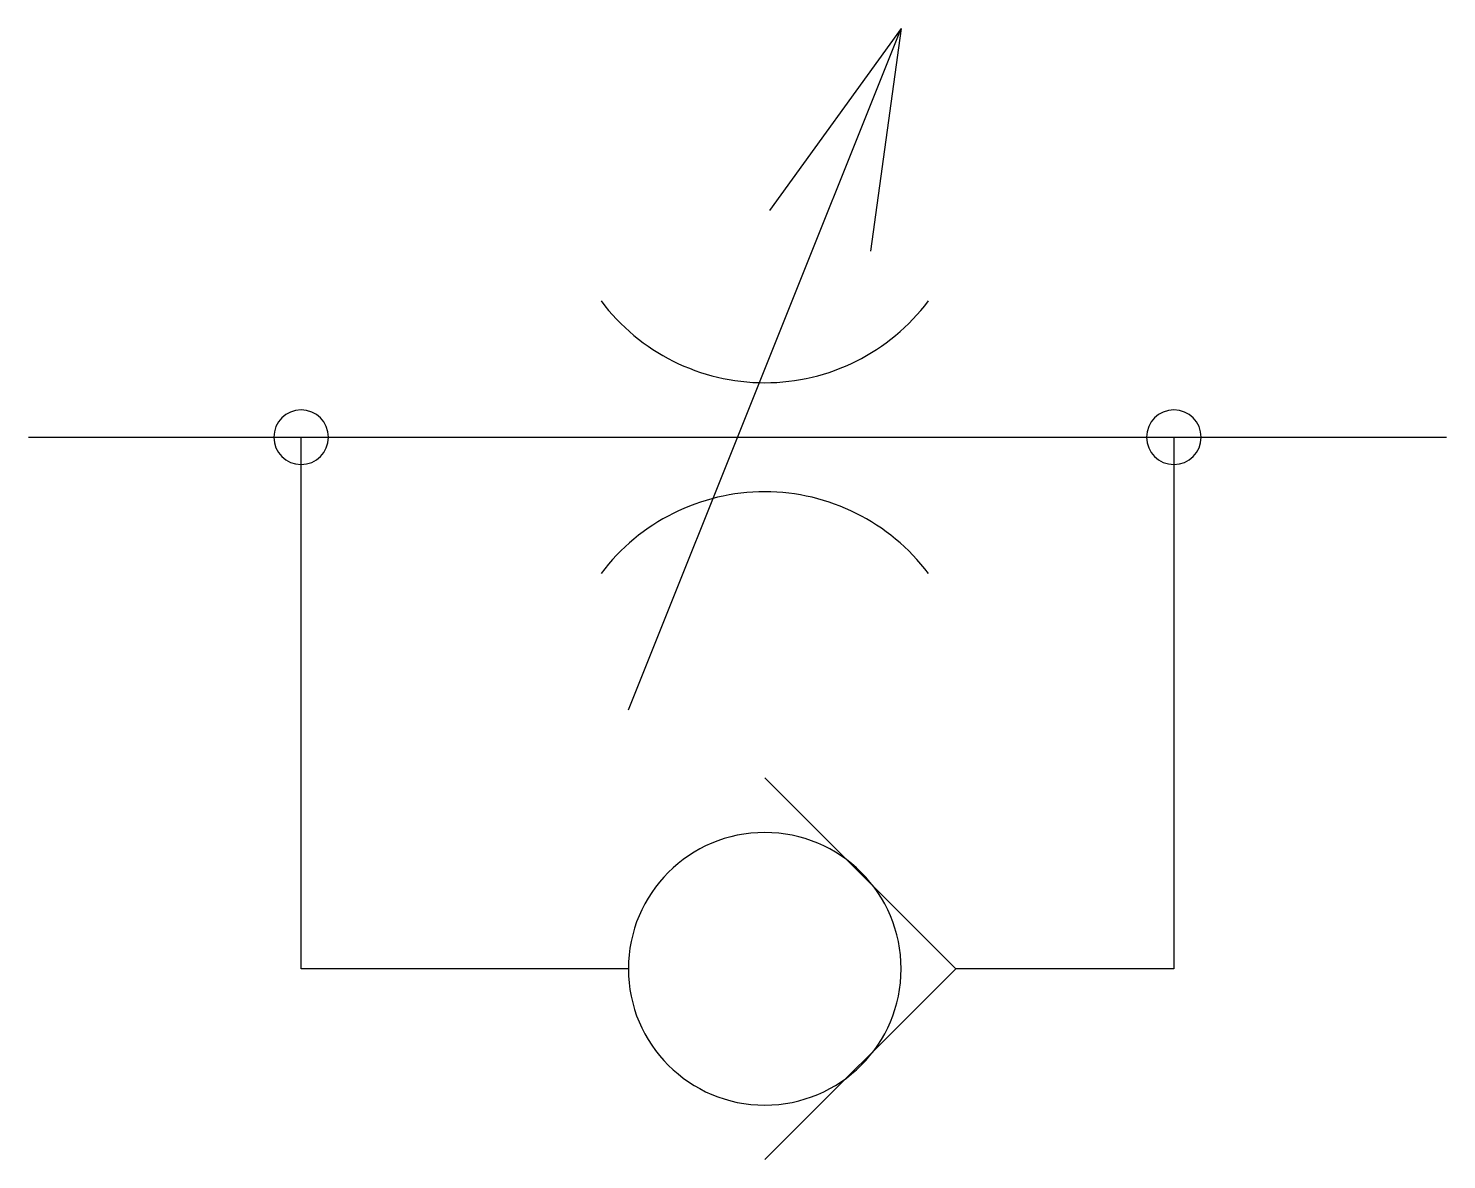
# Model space of a CAD drawing. Header units: millimetres. Extents: x 408.7 to 434.7, y -101.4 to -80.6.
import ezdxf

# ---------------------------------------------------------------- set-up
doc = ezdxf.new("R2010")
doc.units = ezdxf.units.MM
doc.linetypes.add('K5LT_BASIC', pattern=[0])

msp = doc.modelspace()

# ---------------------------------------------------------------- linework, layer by layer
at = {"color": 1, "linetype": 'K5LT_BASIC'}
for p, q in [((419.683, -93.106), (424.683, -80.606)), ((424.683, -80.606), (422.273, -83.946)), ((424.683, -80.606), (424.123, -84.696)), ((408.683, -88.106), (434.683, -88.106)), ((413.683, -97.856), (413.683, -88.106)), ((429.683, -88.106), (429.683, -97.856)), ((422.183, -94.356), (425.683, -97.856)), ((419.683, -97.856), (413.683, -97.856)), ((425.683, -97.856), (422.183, -101.356)), ((429.683, -97.856), (425.683, -97.856))]:
    msp.add_line(p, q, dxfattribs=at)
for centre, radius, start, end in [((422.183, -83.356), 3.75, 216.8699, 323.1301), ((413.683, -88.106), 0.5, 0, 180), ((429.683, -88.106), 0.5, 0, 180), ((413.683, -88.106), 0.5, 180, 0), ((429.683, -88.106), 0.5, 180, 0), ((422.183, -92.856), 3.75, 36.8699, 143.1301), ((422.183, -97.856), 2.5, 0, 180), ((422.183, -97.856), 2.5, 180, 0)]:
    msp.add_arc(centre, radius, start, end, dxfattribs=at)

doc.saveas('drawing.dxf')
